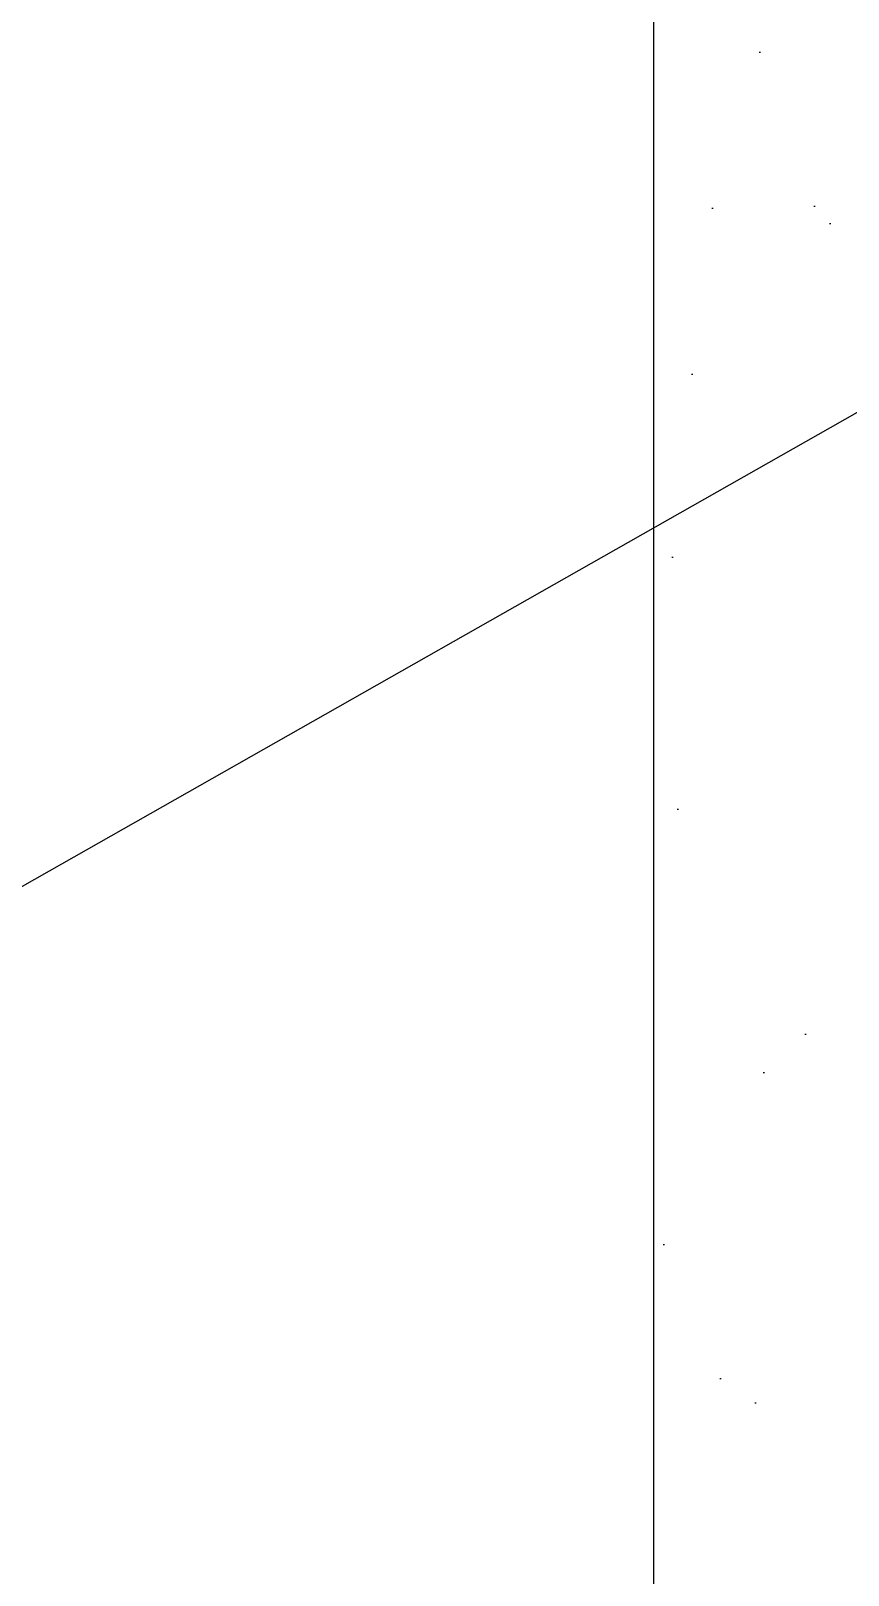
# Model space of a CAD drawing. Header units: inches. Extents: x 251.1 to 308.1, y 82.2 to 149.8.
# Drawn here: x 269.72 to 271.529, y 122.243 to 125.662 of the extents above; entities that cross this region are included whole.
import ezdxf

# ---------------------------------------------------------------- set-up
doc = ezdxf.new("R2010")
doc.units = ezdxf.units.IN
doc.header["$LTSCALE"] = 0.5
doc.header["$MEASUREMENT"] = 0
for name, color, linetype in [('HATCH', 12, 'Continuous'), ('LINE9', 9, 'Continuous'), ('TEXT', 4, 'Continuous')]:
    doc.layers.add(name, color=color, linetype=linetype)
doc.styles.add('DIM', font='romans.shx', dxfattribs={"width": 0.7})
doc.dimstyles.new('ext_12', dxfattribs={"dimscale": 12, "dimtxt": 0.09375, "dimasz": 0.09375, "dimexe": 0.09375, "dimexo": 0.0625, "dimgap": 0.0625, "dimtad": 1, "dimdec": 1, "dimzin": 3, "dimdsep": 46, "dimlunit": 4, "dimtxsty": 'DIM', "dimcen": 0.09, "dimdle": 0.09375, "dimclrt": 4, "dimadec": 0, "dimazin": 0, "dimtfac": 1, "dimtdec": 1, "dimtmove": 2, "dimatfit": 3, "dimfxl": 1, "dimfrac": 2, "dimtolj": 1, "dimtzin": 0, "dimarcsym": 0})

msp = doc.modelspace()

# ---------------------------------------------------------------- hatches: boundary and pattern name
at = {"layer": 'HATCH'}
h = msp.add_hatch(dxfattribs=at)
h.set_pattern_fill('AR-SAND', color=256, scale=0.5, style=0)
h.set_pattern_definition([(142.5, (367.2201, -29.7721), (0.0314967, 0.963412), [0, -0.76, 0, -0.85, 0, -0.8125]), (172.5, (367.2201, -29.7721), (-0.884888, 1.411073), [0, -0.41, 0, -0.685, 0, -0.2625]), (212.5, (367.8351, -29.7721), (-1.557071, 0.0028295), [0, -0.25, 0, -0.9, 0, -1.175]), (222.5, (367.8351, -29.7721), (-1.503063, 0.438838), [0, -0.125, 0, -0.59, 0, -0.675])])
h.paths.add_polyline_path([(271.5781, 106.8106), (271.099, 106.8106), (271.0988, 132.3078), (271.5781, 132.3078)])

# ---------------------------------------------------------------- linework, layer by layer
at = {"layer": 'LINE9'}
msp.add_line((271.099, 106.8106), (271.0988, 132.3078), dxfattribs=at)

# ---------------------------------------------------------------- leaders
at = {"layer": 'TEXT'}
msp.add_leader([(272.9645, 125.6214), (268.0278, 122.8177), (266.632, 122.8177)], dimstyle='ext_12', dxfattribs=at)

doc.saveas('drawing.dxf')
